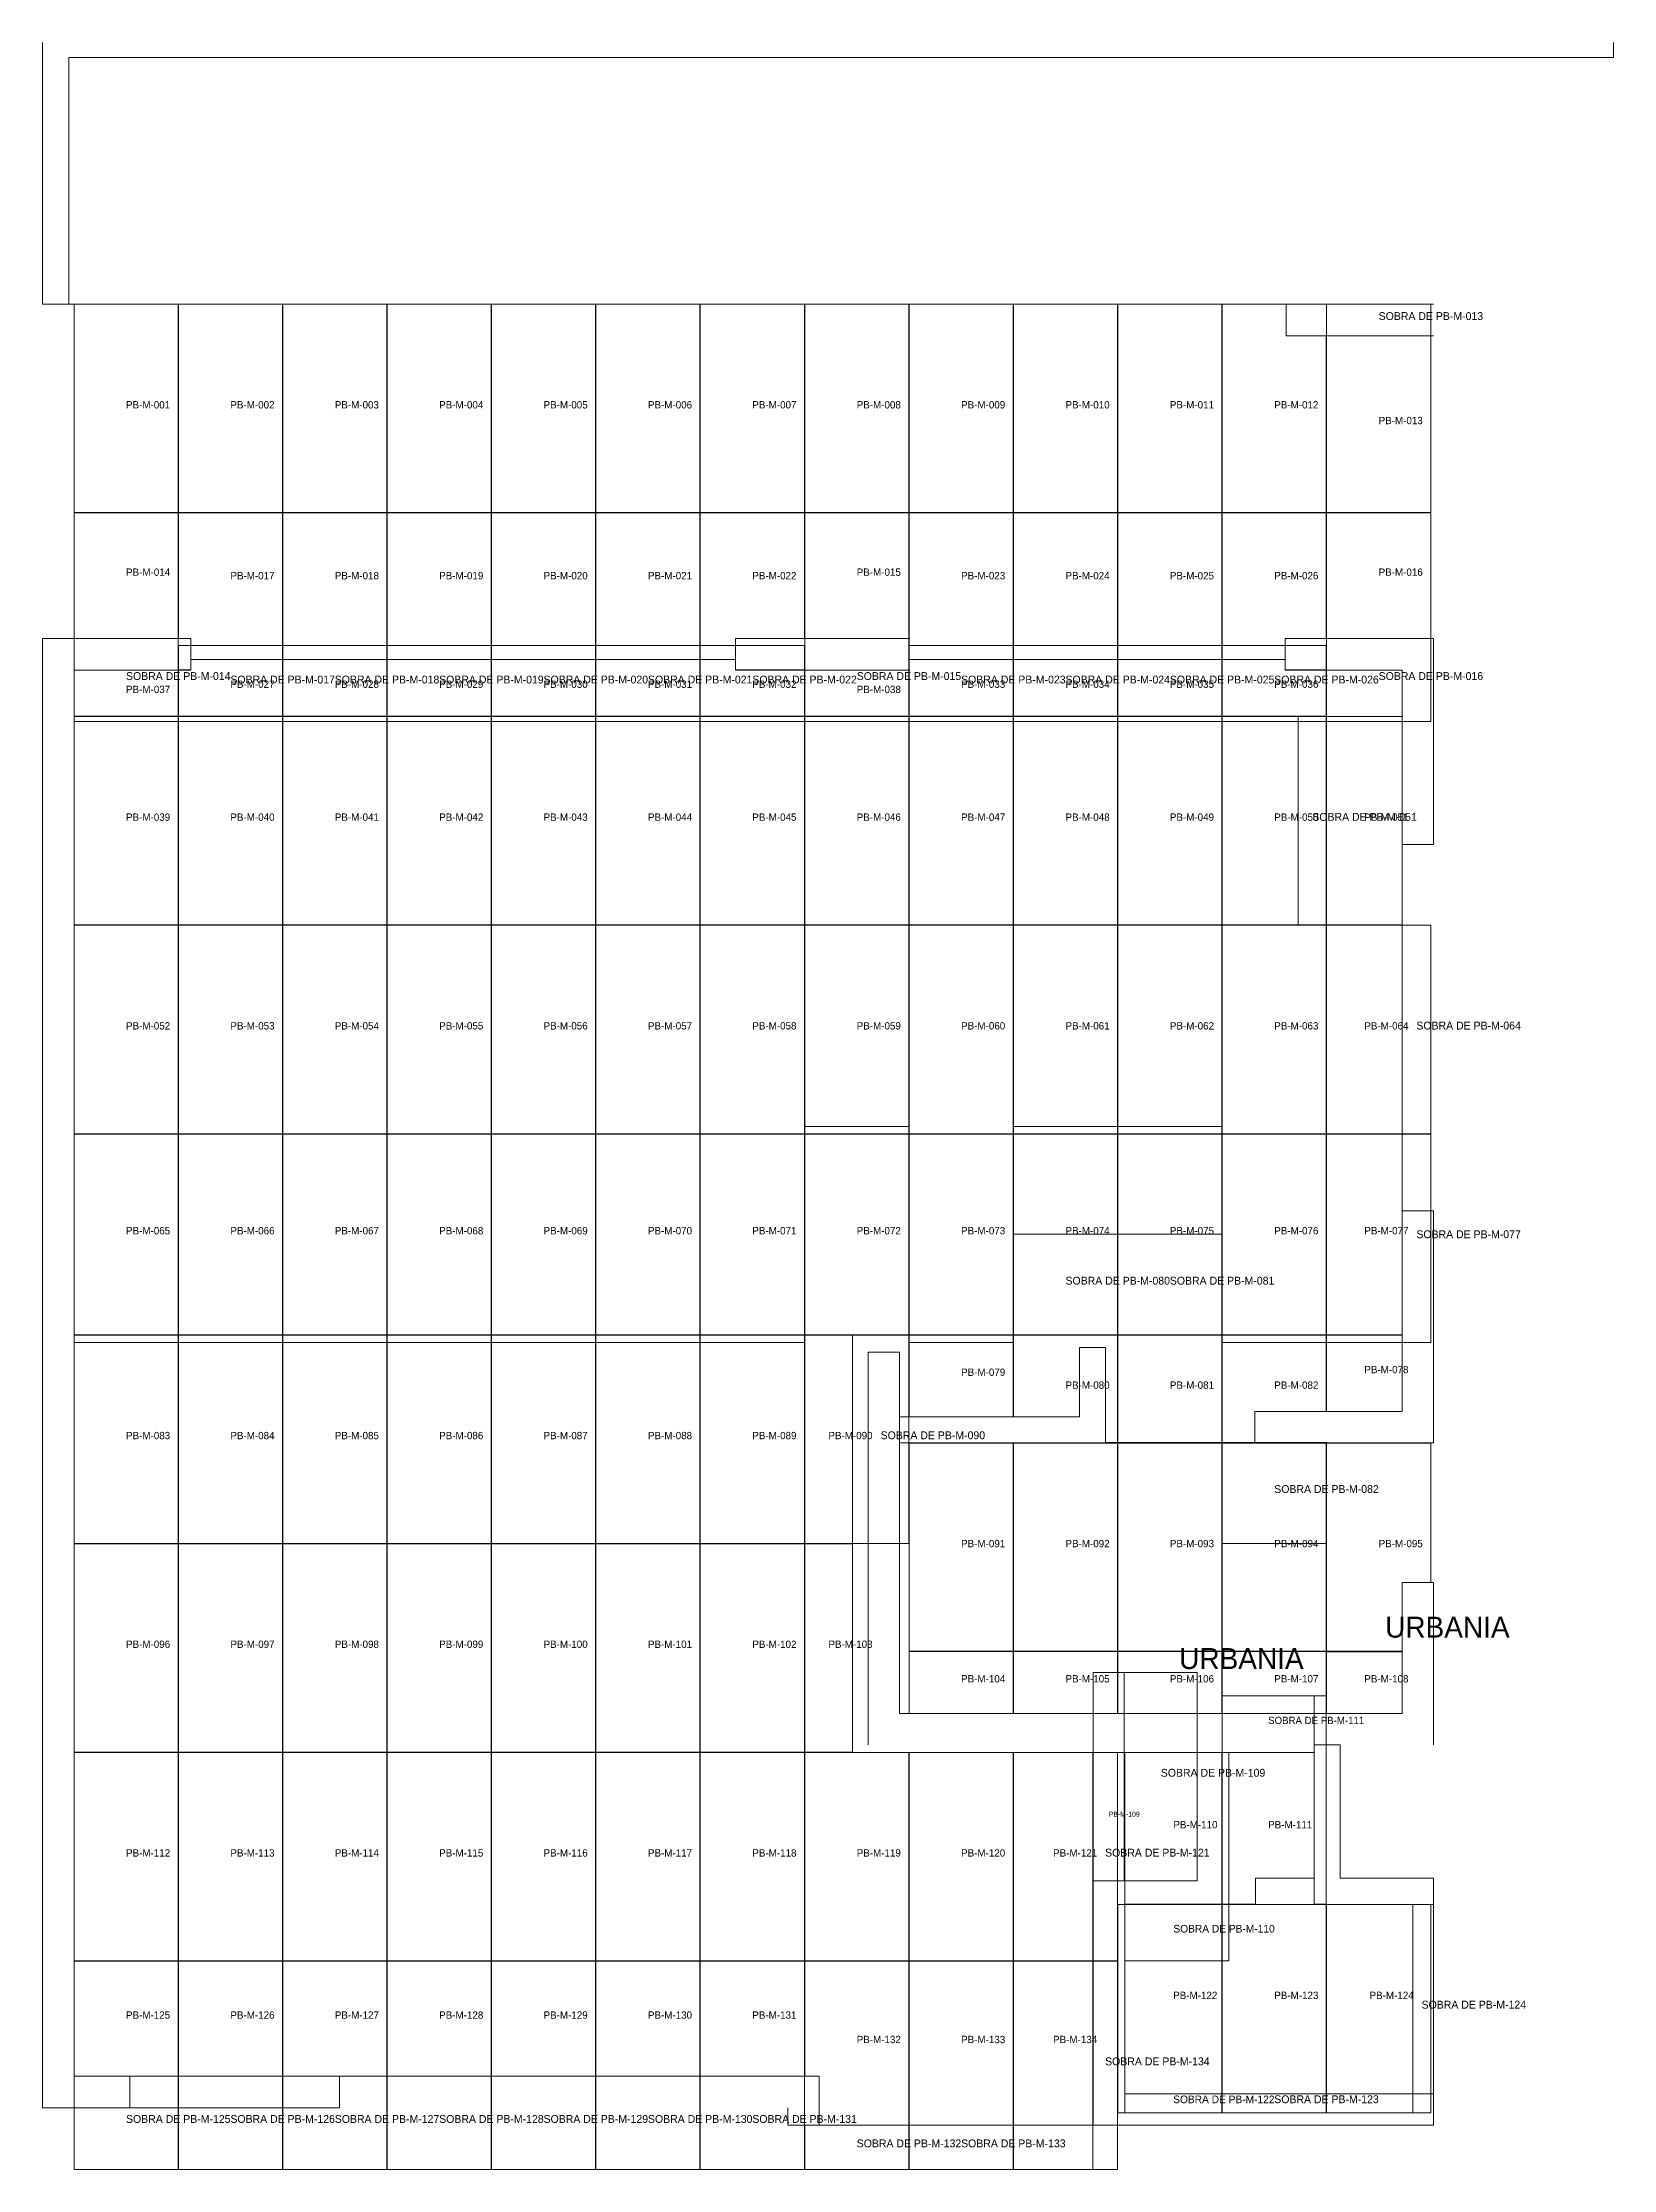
# Model space of a CAD drawing. Header units: metres. Extents: x 316.3 to 398.7, y -184.6 to -119.2.
# Drawn here: x 316.28 to 325.28, y -131.39 to -119.2 of the extents above; entities that cross this region are included whole.
import ezdxf

# ---------------------------------------------------------------- set-up
doc = ezdxf.new("R2010")
doc.units = ezdxf.units.M
for name, color, linetype, lineweight, plot in [('ETIQUETAS', 7, 'Continuous', 0, False), ('MORET-COMPLETAS', 30, 'Continuous', 0, False), ('MORET-RECORTES', 40, 'Continuous', 0, False), ('MUROS', 8, 'Continuous', 0, False), ('PLAN-CORTE-DESPERDICIO', 1, 'Continuous', 0, False), ('SOBRANTE-JUNTO-AL-RECORTE', 2, 'Continuous', 0, False), ('URBANIA-LAVANDERIA', 5, 'Continuous', 0, False)]:
    doc.layers.add(name, color=color, linetype=linetype, lineweight=lineweight, plot=plot)

msp = doc.modelspace()

# ---------------------------------------------------------------- linework, layer by layer
at = {"layer": 'MORET-COMPLETAS'}
for points in [[(316.459, -121.893), (317.055, -121.893), (317.055, -120.699), (316.459, -120.699)], [(317.057, -121.893), (317.653, -121.893), (317.653, -120.699), (317.057, -120.699)], [(317.655, -121.893), (318.251, -121.893), (318.251, -120.699), (317.655, -120.699)], [(318.253, -121.893), (318.849, -121.893), (318.849, -120.699), (318.253, -120.699)], [(318.851, -121.893), (319.447, -121.893), (319.447, -120.699), (318.851, -120.699)], [(319.449, -121.893), (320.045, -121.893), (320.045, -120.699), (319.449, -120.699)], [(320.047, -121.893), (320.643, -121.893), (320.643, -120.699), (320.047, -120.699)], [(320.645, -121.893), (321.241, -121.893), (321.241, -120.699), (320.645, -120.699)], [(321.243, -121.893), (321.839, -121.893), (321.839, -120.699), (321.243, -120.699)], [(321.841, -121.893), (322.437, -121.893), (322.437, -120.699), (321.841, -120.699)], [(322.439, -121.893), (323.035, -121.893), (323.035, -120.699), (322.439, -120.699)], [(316.459, -124.256), (317.055, -124.256), (317.055, -123.062), (316.459, -123.062)], [(317.057, -124.256), (317.653, -124.256), (317.653, -123.062), (317.057, -123.062)], [(317.655, -124.256), (318.251, -124.256), (318.251, -123.062), (317.655, -123.062)], [(318.253, -124.256), (318.849, -124.256), (318.849, -123.062), (318.253, -123.062)], [(318.851, -124.256), (319.447, -124.256), (319.447, -123.062), (318.851, -123.062)], [(319.449, -124.256), (320.045, -124.256), (320.045, -123.062), (319.449, -123.062)], [(320.047, -124.256), (320.643, -124.256), (320.643, -123.062), (320.047, -123.062)], [(320.645, -124.256), (321.241, -124.256), (321.241, -123.062), (320.645, -123.062)], [(321.243, -124.256), (321.839, -124.256), (321.839, -123.062), (321.243, -123.062)], [(321.841, -124.256), (322.437, -124.256), (322.437, -123.062), (321.841, -123.062)], [(322.439, -124.256), (323.035, -124.256), (323.035, -123.062), (322.439, -123.062)], [(323.037, -124.256), (323.633, -124.256), (323.633, -123.062), (323.037, -123.062)], [(316.459, -125.452), (317.055, -125.452), (317.055, -124.258), (316.459, -124.258)], [(317.057, -125.452), (317.653, -125.452), (317.653, -124.258), (317.057, -124.258)], [(317.655, -125.452), (318.251, -125.452), (318.251, -124.258), (317.655, -124.258)], [(318.253, -125.452), (318.849, -125.452), (318.849, -124.258), (318.253, -124.258)], [(318.851, -125.452), (319.447, -125.452), (319.447, -124.258), (318.851, -124.258)], [(319.449, -125.452), (320.045, -125.452), (320.045, -124.258), (319.449, -124.258)], [(320.047, -125.452), (320.643, -125.452), (320.643, -124.258), (320.047, -124.258)], [(320.645, -125.452), (321.241, -125.452), (321.241, -124.258), (320.645, -124.258)], [(321.243, -125.452), (321.839, -125.452), (321.839, -124.258), (321.243, -124.258)], [(321.841, -125.452), (322.437, -125.452), (322.437, -124.258), (321.841, -124.258)], [(322.439, -125.452), (323.035, -125.452), (323.035, -124.258), (322.439, -124.258)], [(323.037, -125.452), (323.633, -125.452), (323.633, -124.258), (323.037, -124.258)], [(316.459, -127.8), (317.055, -127.8), (317.055, -126.606), (316.459, -126.606)], [(317.057, -127.8), (317.653, -127.8), (317.653, -126.606), (317.057, -126.606)], [(317.655, -127.8), (318.251, -127.8), (318.251, -126.606), (317.655, -126.606)], [(318.253, -127.8), (318.849, -127.8), (318.849, -126.606), (318.253, -126.606)], [(318.851, -127.8), (319.447, -127.8), (319.447, -126.606), (318.851, -126.606)], [(319.449, -127.8), (320.045, -127.8), (320.045, -126.606), (319.449, -126.606)], [(320.047, -127.8), (320.643, -127.8), (320.643, -126.606), (320.047, -126.606)], [(321.243, -128.418), (321.839, -128.418), (321.839, -127.225), (321.243, -127.225)], [(321.841, -128.418), (322.437, -128.418), (322.437, -127.225), (321.841, -127.225)], [(322.439, -128.418), (323.035, -128.418), (323.035, -127.225), (322.439, -127.225)], [(323.037, -128.418), (323.633, -128.418), (323.633, -127.225), (323.037, -127.225)], [(316.459, -128.996), (317.055, -128.996), (317.055, -127.802), (316.459, -127.802)], [(317.057, -128.996), (317.653, -128.996), (317.653, -127.802), (317.057, -127.802)], [(317.655, -128.996), (318.251, -128.996), (318.251, -127.802), (317.655, -127.802)], [(318.253, -128.996), (318.849, -128.996), (318.849, -127.802), (318.253, -127.802)], [(318.851, -128.996), (319.447, -128.996), (319.447, -127.802), (318.851, -127.802)], [(319.449, -128.996), (320.045, -128.996), (320.045, -127.802), (319.449, -127.802)], [(320.047, -128.996), (320.643, -128.996), (320.643, -127.802), (320.047, -127.802)], [(316.459, -130.192), (317.055, -130.192), (317.055, -128.998), (316.459, -128.998)], [(317.057, -130.192), (317.653, -130.192), (317.653, -128.998), (317.057, -128.998)], [(317.655, -130.192), (318.251, -130.192), (318.251, -128.998), (317.655, -128.998)], [(318.253, -130.192), (318.849, -130.192), (318.849, -128.998), (318.253, -128.998)], [(318.851, -130.192), (319.447, -130.192), (319.447, -128.998), (318.851, -128.998)], [(319.449, -130.192), (320.045, -130.192), (320.045, -128.998), (319.449, -128.998)], [(320.047, -130.192), (320.643, -130.192), (320.643, -128.998), (320.047, -128.998)], [(320.645, -130.192), (321.241, -130.192), (321.241, -128.998), (320.645, -128.998)], [(321.243, -130.192), (321.839, -130.192), (321.839, -128.998), (321.243, -128.998)]]:
    msp.add_lwpolyline(points, close=True, dxfattribs=at)
at = {"layer": 'MORET-RECORTES'}
for points in [[(323.633, -121.893), (323.037, -121.893), (323.037, -120.699), (323.404, -120.699), (323.404, -120.879), (323.633, -120.879)], [(323.635, -121.893), (324.231, -121.893), (324.231, -120.879), (323.635, -120.879)], [(316.459, -122.615), (317.055, -122.615), (317.055, -121.895), (316.459, -121.895)], [(317.057, -121.895), (317.653, -121.895), (317.653, -122.654), (317.129, -122.654), (317.129, -122.615), (317.057, -122.615)], [(317.655, -122.654), (318.251, -122.654), (318.251, -121.895), (317.655, -121.895)], [(318.253, -122.654), (318.849, -122.654), (318.849, -121.895), (318.253, -121.895)], [(318.851, -122.654), (319.447, -122.654), (319.447, -121.895), (318.851, -121.895)], [(319.449, -122.654), (320.045, -122.654), (320.045, -121.895), (319.449, -121.895)], [(320.047, -122.654), (320.047, -121.895), (320.643, -121.895), (320.643, -122.615), (320.248, -122.615), (320.248, -122.654)], [(320.645, -122.615), (321.241, -122.615), (321.241, -121.895), (320.645, -121.895)], [(321.243, -122.654), (321.839, -122.654), (321.839, -121.895), (321.243, -121.895)], [(321.841, -122.654), (322.437, -122.654), (322.437, -121.895), (321.841, -121.895)], [(322.439, -122.654), (323.035, -122.654), (323.035, -121.895), (322.439, -121.895)], [(323.037, -122.654), (323.037, -121.895), (323.633, -121.895), (323.633, -122.615), (323.398, -122.615), (323.398, -122.654)], [(323.635, -122.615), (324.231, -122.615), (324.231, -121.895), (323.635, -121.895)], [(317.653, -122.735), (317.653, -123.06), (317.057, -123.06), (317.057, -122.794), (317.129, -122.794), (317.129, -122.735)], [(317.655, -123.06), (318.251, -123.06), (318.251, -122.735), (317.655, -122.735)], [(318.253, -123.06), (318.849, -123.06), (318.849, -122.735), (318.253, -122.735)], [(318.851, -123.06), (319.447, -123.06), (319.447, -122.735), (318.851, -122.735)], [(319.449, -123.06), (320.045, -123.06), (320.045, -122.735), (319.449, -122.735)], [(320.643, -123.06), (320.047, -123.06), (320.047, -122.735), (320.248, -122.735), (320.248, -122.794), (320.643, -122.794)], [(321.243, -123.06), (321.839, -123.06), (321.839, -122.735), (321.243, -122.735)], [(321.841, -123.06), (322.437, -123.06), (322.437, -122.735), (321.841, -122.735)], [(322.439, -123.06), (323.035, -123.06), (323.035, -122.735), (322.439, -122.735)], [(323.633, -123.06), (323.037, -123.06), (323.037, -122.735), (323.398, -122.735), (323.398, -122.794), (323.633, -122.794)], [(316.459, -123.06), (317.055, -123.06), (317.055, -122.795), (316.459, -122.795)], [(320.645, -123.06), (321.241, -123.06), (321.241, -122.795), (320.645, -122.795)], [(323.635, -124.256), (324.068, -124.256), (324.068, -123.062), (323.635, -123.062)], [(323.635, -125.452), (324.068, -125.452), (324.068, -124.258), (323.635, -124.258)], [(316.459, -126.604), (317.055, -126.604), (317.055, -125.454), (316.459, -125.454)], [(317.057, -126.604), (317.653, -126.604), (317.653, -125.454), (317.057, -125.454)], [(317.655, -126.604), (318.251, -126.604), (318.251, -125.454), (317.655, -125.454)], [(318.253, -126.604), (318.849, -126.604), (318.849, -125.454), (318.253, -125.454)], [(318.851, -126.604), (319.447, -126.604), (319.447, -125.454), (318.851, -125.454)], [(319.449, -126.604), (320.045, -126.604), (320.045, -125.454), (319.449, -125.454)], [(320.047, -126.604), (320.643, -126.604), (320.643, -125.454), (320.047, -125.454)], [(320.645, -126.604), (321.241, -126.604), (321.241, -125.454), (320.645, -125.454)], [(321.243, -126.604), (321.839, -126.604), (321.839, -125.454), (321.243, -125.454)], [(321.841, -126.604), (322.437, -126.604), (322.437, -125.454), (321.841, -125.454)], [(322.439, -126.604), (323.035, -126.604), (323.035, -125.454), (322.439, -125.454)], [(323.037, -126.604), (323.633, -126.604), (323.633, -125.454), (323.037, -125.454)], [(323.635, -126.604), (324.068, -126.604), (324.068, -125.454), (323.635, -125.454)], [(320.645, -127.8), (320.918, -127.8), (320.918, -126.606), (320.645, -126.606)], [(321.243, -127.074), (321.839, -127.074), (321.839, -126.606), (321.243, -126.606)], [(321.841, -126.606), (322.437, -126.606), (322.437, -127.222), (322.368, -127.222), (322.368, -126.677), (322.219, -126.677), (322.219, -127.074), (321.841, -127.074)], [(322.439, -127.222), (323.035, -127.222), (323.035, -126.606), (322.439, -126.606)], [(323.037, -127.222), (323.037, -126.606), (323.633, -126.606), (323.633, -127.044), (323.223, -127.044), (323.223, -127.222)], [(323.635, -127.044), (324.068, -127.044), (324.068, -126.606), (323.635, -126.606)], [(323.635, -128.418), (323.635, -127.225), (324.231, -127.225), (324.231, -128.024), (324.068, -128.024), (324.068, -128.418)], [(320.645, -128.996), (320.918, -128.996), (320.918, -127.802), (320.645, -127.802)], [(321.243, -128.774), (321.839, -128.774), (321.839, -128.42), (321.243, -128.42)], [(321.841, -128.774), (322.437, -128.774), (322.437, -128.42), (321.841, -128.42)], [(322.439, -128.774), (323.035, -128.774), (323.035, -128.42), (322.439, -128.42)], [(323.037, -128.774), (323.633, -128.774), (323.633, -128.42), (323.037, -128.42)], [(323.635, -128.774), (324.068, -128.774), (324.068, -128.421), (323.635, -128.421)], [(321.841, -130.192), (322.296, -130.192), (322.296, -128.998), (321.841, -128.998)], [(322.298, -129.734), (322.476, -129.734), (322.476, -128.998), (322.298, -128.998)], [(322.478, -129.867), (323.035, -129.867), (323.035, -128.998), (322.478, -128.998)], [(323.037, -129.867), (323.037, -128.998), (323.564, -128.998), (323.564, -129.719), (323.228, -129.719), (323.228, -129.867)], [(322.478, -130.954), (323.035, -130.954), (323.035, -129.869), (322.478, -129.869)], [(323.037, -130.954), (323.633, -130.954), (323.633, -129.869), (323.037, -129.869)], [(323.635, -130.954), (324.128, -130.954), (324.128, -129.869), (323.635, -129.869)], [(316.459, -130.854), (317.055, -130.854), (317.055, -130.194), (316.459, -130.194)], [(317.057, -130.854), (317.653, -130.854), (317.653, -130.194), (317.057, -130.194)], [(317.655, -130.854), (318.251, -130.854), (318.251, -130.194), (317.655, -130.194)], [(318.253, -130.854), (318.849, -130.854), (318.849, -130.194), (318.253, -130.194)], [(318.851, -130.854), (319.447, -130.854), (319.447, -130.194), (318.851, -130.194)], [(319.449, -130.854), (320.045, -130.854), (320.045, -130.194), (319.449, -130.194)], [(320.047, -130.854), (320.643, -130.854), (320.643, -130.194), (320.047, -130.194)], [(320.645, -130.194), (321.241, -130.194), (321.241, -131.134), (320.728, -131.134), (320.728, -130.854), (320.645, -130.854)], [(321.243, -131.134), (321.839, -131.134), (321.839, -130.194), (321.243, -130.194)], [(321.841, -131.134), (322.296, -131.134), (322.296, -130.194), (321.841, -130.194)]]:
    msp.add_lwpolyline(points, close=True, dxfattribs=at)
at = {"layer": 'MUROS'}
for p, q in [((316.279, -120.699), (316.279, -119.199)), ((325.278, -119.199), (325.278, -119.285)), ((325.278, -119.285), (316.429, -119.285)), ((316.429, -119.285), (316.429, -120.699)), ((316.429, -120.699), (316.279, -120.699)), ((316.279, -120.699), (316.459, -120.699)), ((316.459, -120.699), (316.459, -122.615)), ((323.408, -120.699), (316.459, -120.699)), ((324.248, -120.699), (323.404, -120.699)), ((323.404, -120.699), (323.404, -120.879)), ((323.404, -120.879), (324.248, -120.879)), ((316.279, -122.615), (316.279, -131.034)), ((316.459, -122.615), (316.279, -122.615)), ((317.129, -122.795), (317.129, -122.615)), ((321.248, -122.615), (320.248, -122.615)), ((320.248, -122.615), (320.248, -122.795)), ((323.398, -122.795), (323.398, -122.615)), ((323.398, -122.615), (324.248, -122.615)), ((324.248, -122.615), (324.248, -123.794)), ((316.459, -130.854), (316.459, -122.795)), ((316.459, -122.795), (317.129, -122.795)), ((320.248, -122.795), (321.248, -122.795)), ((324.068, -122.795), (323.398, -122.795)), ((324.068, -123.794), (324.068, -122.795)), ((324.068, -125.894), (324.068, -123.794)), ((324.068, -123.794), (324.248, -123.794)), ((324.248, -125.894), (324.068, -125.894)), ((324.068, -125.894), (324.068, -127.044)), ((324.248, -127.224), (324.248, -125.894)), ((321.008, -128.954), (321.008, -126.704)), ((321.008, -126.704), (321.188, -126.704)), ((321.188, -126.704), (321.188, -128.774)), ((322.219, -127.074), (322.219, -126.677)), ((322.219, -126.677), (322.368, -126.677)), ((322.368, -126.677), (322.368, -127.224)), ((321.188, -127.074), (322.219, -127.074)), ((321.188, -127.074), (321.188, -127.224)), ((324.068, -127.044), (323.223, -127.044)), ((323.223, -127.044), (323.223, -127.224)), ((322.368, -127.224), (321.188, -127.224)), ((323.223, -127.224), (324.248, -127.224)), ((324.068, -128.774), (324.068, -128.024)), ((324.068, -128.024), (324.248, -128.024)), ((324.248, -128.024), (324.248, -128.954)), ((321.188, -128.774), (324.068, -128.774)), ((323.564, -129.719), (323.564, -128.954)), ((323.564, -128.954), (323.713, -128.954)), ((323.713, -128.954), (323.713, -129.719)), ((322.298, -131.134), (322.298, -129.734)), ((322.478, -129.734), (322.478, -130.954)), ((323.228, -129.869), (323.228, -129.719)), ((323.228, -129.719), (323.564, -129.719)), ((323.713, -129.719), (324.248, -129.719)), ((324.248, -129.719), (324.248, -129.869)), ((324.248, -129.869), (323.228, -129.869)), ((324.128, -130.954), (324.128, -129.869)), ((324.128, -129.869), (324.248, -129.869)), ((324.248, -130.954), (324.248, -129.869)), ((316.779, -130.854), (316.459, -130.854)), ((317.979, -130.854), (316.779, -130.854)), ((316.779, -130.854), (316.779, -131.034)), ((316.779, -131.034), (316.779, -130.854)), ((320.728, -130.854), (317.979, -130.854)), ((317.979, -130.854), (317.979, -131.034)), ((320.728, -131.134), (320.728, -130.854)), ((322.478, -130.954), (324.248, -130.954)), ((324.248, -130.954), (324.128, -130.954)), ((324.248, -130.954), (324.248, -131.134)), ((316.279, -131.034), (316.779, -131.034)), ((316.779, -131.034), (317.979, -131.034)), ((320.548, -131.034), (320.548, -131.134)), ((320.548, -131.134), (320.728, -131.134)), ((324.248, -131.134), (322.298, -131.134))]:
    msp.add_line(p, q, dxfattribs=at)
at = {"layer": 'PLAN-CORTE-DESPERDICIO'}
for points in [[(320.645, -125.454), (321.241, -125.454), (321.241, -125.41), (320.645, -125.41)], [(321.841, -125.454), (322.437, -125.454), (322.437, -125.41), (321.841, -125.41)], [(322.439, -125.454), (323.035, -125.454), (323.035, -125.41), (322.439, -125.41)], [(316.459, -126.648), (317.055, -126.648), (317.055, -126.604), (316.459, -126.604)], [(317.057, -126.648), (317.653, -126.648), (317.653, -126.604), (317.057, -126.604)], [(317.655, -126.648), (318.251, -126.648), (318.251, -126.604), (317.655, -126.604)], [(318.253, -126.648), (318.849, -126.648), (318.849, -126.604), (318.253, -126.604)], [(318.851, -126.648), (319.447, -126.648), (319.447, -126.604), (318.851, -126.604)], [(319.449, -126.648), (320.045, -126.648), (320.045, -126.604), (319.449, -126.604)], [(320.047, -126.648), (320.643, -126.648), (320.643, -126.604), (320.047, -126.604)], [(321.243, -126.648), (321.839, -126.648), (321.839, -126.604), (321.243, -126.604)], [(323.037, -126.648), (323.633, -126.648), (323.633, -126.604), (323.037, -126.604)], [(323.635, -126.648), (324.068, -126.648), (324.068, -126.604), (323.635, -126.604)], [(323.564, -129.867), (323.633, -129.867), (323.633, -128.673), (323.564, -128.673)], [(323.035, -130.192), (323.074, -130.192), (323.074, -128.998), (323.035, -128.998)], [(322.439, -131.063), (322.478, -131.063), (322.478, -129.869), (322.439, -129.869)]]:
    msp.add_lwpolyline(points, close=True, dxfattribs=at)
at = {"layer": 'SOBRANTE-JUNTO-AL-RECORTE'}
for points in [[(323.635, -120.879), (324.231, -120.879), (324.231, -120.699), (323.635, -120.699)], [(316.459, -123.089), (317.055, -123.089), (317.055, -122.615), (316.459, -122.615)], [(320.645, -123.089), (321.241, -123.089), (321.241, -122.615), (320.645, -122.615)], [(323.635, -123.089), (324.231, -123.089), (324.231, -122.615), (323.635, -122.615)], [(317.057, -123.089), (317.653, -123.089), (317.653, -122.654), (317.057, -122.654)], [(317.655, -123.089), (318.251, -123.089), (318.251, -122.654), (317.655, -122.654)], [(318.253, -123.089), (318.849, -123.089), (318.849, -122.654), (318.253, -122.654)], [(318.851, -123.089), (319.447, -123.089), (319.447, -122.654), (318.851, -122.654)], [(319.449, -123.089), (320.045, -123.089), (320.045, -122.654), (319.449, -122.654)], [(320.047, -123.089), (320.643, -123.089), (320.643, -122.654), (320.047, -122.654)], [(321.243, -123.089), (321.839, -123.089), (321.839, -122.654), (321.243, -122.654)], [(321.841, -123.089), (322.437, -123.089), (322.437, -122.654), (321.841, -122.654)], [(322.439, -123.089), (323.035, -123.089), (323.035, -122.654), (322.439, -122.654)], [(323.037, -123.089), (323.633, -123.089), (323.633, -122.654), (323.037, -122.654)], [(323.472, -124.256), (323.635, -124.256), (323.635, -123.062), (323.472, -123.062)], [(324.068, -125.452), (324.231, -125.452), (324.231, -124.258), (324.068, -124.258)], [(324.068, -126.648), (324.231, -126.648), (324.231, -125.454), (324.068, -125.454)], [(321.841, -126.606), (322.437, -126.606), (322.437, -126.028), (321.841, -126.028)], [(322.439, -126.606), (323.035, -126.606), (323.035, -126.028), (322.439, -126.028)], [(320.918, -127.8), (321.241, -127.8), (321.241, -126.606), (320.918, -126.606)], [(323.037, -127.8), (323.633, -127.8), (323.633, -127.222), (323.037, -127.222)], [(322.298, -128.998), (322.476, -128.998), (322.476, -128.54), (322.298, -128.54)], [(322.476, -129.734), (322.894, -129.734), (322.894, -128.54), (322.476, -128.54)], [(323.037, -128.998), (323.564, -128.998), (323.564, -128.673), (323.037, -128.673)], [(322.296, -130.192), (322.437, -130.192), (322.437, -128.998), (322.296, -128.998)], [(322.478, -130.192), (323.035, -130.192), (323.035, -129.867), (322.478, -129.867)], [(324.128, -131.063), (324.231, -131.063), (324.231, -129.869), (324.128, -129.869)], [(322.296, -131.388), (322.437, -131.388), (322.437, -130.194), (322.296, -130.194)], [(316.459, -131.388), (317.055, -131.388), (317.055, -130.854), (316.459, -130.854)], [(317.057, -131.388), (317.653, -131.388), (317.653, -130.854), (317.057, -130.854)], [(317.655, -131.388), (318.251, -131.388), (318.251, -130.854), (317.655, -130.854)], [(318.253, -131.388), (318.849, -131.388), (318.849, -130.854), (318.253, -130.854)], [(318.851, -131.388), (319.447, -131.388), (319.447, -130.854), (318.851, -130.854)], [(319.449, -131.388), (320.045, -131.388), (320.045, -130.854), (319.449, -130.854)], [(320.047, -131.388), (320.643, -131.388), (320.643, -130.854), (320.047, -130.854)], [(322.478, -131.063), (323.035, -131.063), (323.035, -130.954), (322.478, -130.954)], [(323.037, -131.063), (323.633, -131.063), (323.633, -130.954), (323.037, -130.954)], [(323.635, -131.063), (324.128, -131.063), (324.128, -130.954), (323.635, -130.954)], [(320.645, -131.388), (321.241, -131.388), (321.241, -131.134), (320.645, -131.134)], [(321.243, -131.388), (321.839, -131.388), (321.839, -131.134), (321.243, -131.134)], [(321.841, -131.388), (322.296, -131.388), (322.296, -131.134), (321.841, -131.134)]]:
    msp.add_lwpolyline(points, close=True, dxfattribs=at)

# ---------------------------------------------------------------- texts
at = {"layer": 'ETIQUETAS'}
for s, height, p in [('PB-M-001', 0.042, (316.757, -121.296)), ('PB-M-002', 0.042, (317.355, -121.296)), ('PB-M-003', 0.042, (317.953, -121.296)), ('PB-M-004', 0.042, (318.551, -121.296)), ('PB-M-005', 0.042, (319.149, -121.296)), ('PB-M-006', 0.042, (319.747, -121.296)), ('PB-M-007', 0.042, (320.345, -121.296)), ('PB-M-008', 0.042, (320.943, -121.296)), ('PB-M-009', 0.042, (321.541, -121.296)), ('PB-M-010', 0.042, (322.139, -121.296)), ('PB-M-011', 0.042, (322.737, -121.296)), ('PB-M-012', 0.042, (323.335, -121.296)), ('PB-M-013', 0.042, (323.933, -121.386)), ('PB-M-014', 0.042, (316.757, -122.255)), ('PB-M-017', 0.042, (317.355, -122.275)), ('PB-M-018', 0.042, (317.953, -122.275)), ('PB-M-019', 0.042, (318.551, -122.275)), ('PB-M-020', 0.042, (319.149, -122.275)), ('PB-M-021', 0.042, (319.747, -122.275)), ('PB-M-022', 0.042, (320.345, -122.275)), ('PB-M-015', 0.042, (320.943, -122.255)), ('PB-M-023', 0.042, (321.541, -122.275)), ('PB-M-024', 0.042, (322.139, -122.275)), ('PB-M-025', 0.042, (322.737, -122.275)), ('PB-M-026', 0.042, (323.335, -122.275)), ('PB-M-016', 0.042, (323.933, -122.255)), ('PB-M-027', 0.042, (317.355, -122.897)), ('PB-M-028', 0.042, (317.953, -122.897)), ('PB-M-029', 0.042, (318.551, -122.897)), ('PB-M-030', 0.042, (319.149, -122.897)), ('PB-M-031', 0.042, (319.747, -122.897)), ('PB-M-032', 0.042, (320.345, -122.897)), ('PB-M-033', 0.042, (321.541, -122.897)), ('PB-M-034', 0.042, (322.139, -122.897)), ('PB-M-035', 0.042, (322.737, -122.897)), ('PB-M-036', 0.042, (323.335, -122.897)), ('PB-M-037', 0.042, (316.757, -122.927)), ('PB-M-038', 0.042, (320.943, -122.927)), ('PB-M-039', 0.042, (316.757, -123.659)), ('PB-M-040', 0.042, (317.355, -123.659)), ('PB-M-041', 0.042, (317.953, -123.659)), ('PB-M-042', 0.042, (318.551, -123.659)), ('PB-M-043', 0.042, (319.149, -123.659)), ('PB-M-044', 0.042, (319.747, -123.659)), ('PB-M-045', 0.042, (320.345, -123.659)), ('PB-M-046', 0.042, (320.943, -123.659)), ('PB-M-047', 0.042, (321.541, -123.659)), ('PB-M-048', 0.042, (322.139, -123.659)), ('PB-M-049', 0.042, (322.737, -123.659)), ('PB-M-050', 0.042, (323.335, -123.659)), ('PB-M-051', 0.042, (323.851, -123.659)), ('PB-M-052', 0.042, (316.757, -124.855)), ('PB-M-053', 0.042, (317.355, -124.855)), ('PB-M-054', 0.042, (317.953, -124.855)), ('PB-M-055', 0.042, (318.551, -124.855)), ('PB-M-056', 0.042, (319.149, -124.855)), ('PB-M-057', 0.042, (319.747, -124.855)), ('PB-M-058', 0.042, (320.345, -124.855)), ('PB-M-059', 0.042, (320.943, -124.855)), ('PB-M-060', 0.042, (321.541, -124.855)), ('PB-M-061', 0.042, (322.139, -124.855)), ('PB-M-062', 0.042, (322.737, -124.855)), ('PB-M-063', 0.042, (323.335, -124.855)), ('PB-M-064', 0.042, (323.851, -124.855)), ('PB-M-065', 0.042, (316.757, -126.029)), ('PB-M-066', 0.042, (317.355, -126.029)), ('PB-M-067', 0.042, (317.953, -126.029)), ('PB-M-068', 0.042, (318.551, -126.029)), ('PB-M-069', 0.042, (319.149, -126.029)), ('PB-M-070', 0.042, (319.747, -126.029)), ('PB-M-071', 0.042, (320.345, -126.029)), ('PB-M-072', 0.042, (320.943, -126.029)), ('PB-M-073', 0.042, (321.541, -126.029)), ('PB-M-074', 0.042, (322.139, -126.029)), ('PB-M-075', 0.042, (322.737, -126.029)), ('PB-M-076', 0.042, (323.335, -126.029)), ('PB-M-077', 0.042, (323.851, -126.029)), ('PB-M-079', 0.042, (321.541, -126.84)), ('PB-M-080', 0.042, (322.139, -126.914)), ('PB-M-081', 0.042, (322.737, -126.914)), ('PB-M-082', 0.042, (323.335, -126.914)), ('PB-M-078', 0.042, (323.851, -126.825)), ('PB-M-083', 0.042, (316.757, -127.203)), ('PB-M-084', 0.042, (317.355, -127.203)), ('PB-M-085', 0.042, (317.953, -127.203)), ('PB-M-086', 0.042, (318.551, -127.203)), ('PB-M-087', 0.042, (319.149, -127.203)), ('PB-M-088', 0.042, (319.747, -127.203)), ('PB-M-089', 0.042, (320.345, -127.203)), ('PB-M-090', 0.042, (320.781, -127.203)), ('PB-M-091', 0.042, (321.541, -127.822)), ('PB-M-092', 0.042, (322.139, -127.822)), ('PB-M-093', 0.042, (322.737, -127.822)), ('PB-M-094', 0.042, (323.335, -127.822)), ('PB-M-095', 0.042, (323.933, -127.822)), ('PB-M-096', 0.042, (316.757, -128.399)), ('PB-M-097', 0.042, (317.355, -128.399)), ('PB-M-098', 0.042, (317.953, -128.399)), ('PB-M-099', 0.042, (318.551, -128.399)), ('PB-M-100', 0.042, (319.149, -128.399)), ('PB-M-101', 0.042, (319.747, -128.399)), ('PB-M-102', 0.042, (320.345, -128.399)), ('PB-M-103', 0.042, (320.781, -128.399)), ('PB-M-104', 0.042, (321.541, -128.597)), ('PB-M-105', 0.042, (322.139, -128.597)), ('PB-M-106', 0.042, (322.737, -128.597)), ('PB-M-107', 0.042, (323.335, -128.597)), ('PB-M-108', 0.042, (323.851, -128.597)), ('PB-M-109', 0.0285, (322.387, -129.366)), ('PB-M-110', 0.042, (322.757, -129.433)), ('PB-M-111', 0.042, (323.3, -129.433)), ('PB-M-112', 0.042, (316.757, -129.595)), ('PB-M-113', 0.042, (317.355, -129.595)), ('PB-M-114', 0.042, (317.953, -129.595)), ('PB-M-115', 0.042, (318.551, -129.595)), ('PB-M-116', 0.042, (319.149, -129.595)), ('PB-M-117', 0.042, (319.747, -129.595)), ('PB-M-118', 0.042, (320.345, -129.595)), ('PB-M-119', 0.042, (320.943, -129.595)), ('PB-M-120', 0.042, (321.541, -129.595)), ('PB-M-121', 0.042, (322.068, -129.595)), ('PB-M-122', 0.042, (322.756, -130.411)), ('PB-M-123', 0.042, (323.335, -130.411)), ('PB-M-124', 0.042, (323.881, -130.411)), ('PB-M-125', 0.042, (316.757, -130.524)), ('PB-M-126', 0.042, (317.355, -130.524)), ('PB-M-127', 0.042, (317.953, -130.524)), ('PB-M-128', 0.042, (318.551, -130.524)), ('PB-M-129', 0.042, (319.149, -130.524)), ('PB-M-130', 0.042, (319.747, -130.524)), ('PB-M-131', 0.042, (320.345, -130.524)), ('PB-M-132', 0.042, (320.943, -130.664)), ('PB-M-133', 0.042, (321.541, -130.664)), ('PB-M-134', 0.042, (322.068, -130.664))]:
    msp.add_text(s, height=height, dxfattribs=at).set_placement(p)
at = {"layer": 'SOBRANTE-JUNTO-AL-RECORTE'}
for s, height, p in [('SOBRA DE PB-M-013', 0.045, (323.933, -120.789)), ('SOBRA DE PB-M-014', 0.045, (316.757, -122.852)), ('SOBRA DE PB-M-017', 0.045, (317.355, -122.872)), ('SOBRA DE PB-M-018', 0.045, (317.953, -122.872)), ('SOBRA DE PB-M-019', 0.045, (318.551, -122.872)), ('SOBRA DE PB-M-020', 0.045, (319.149, -122.872)), ('SOBRA DE PB-M-021', 0.045, (319.747, -122.872)), ('SOBRA DE PB-M-022', 0.045, (320.345, -122.872)), ('SOBRA DE PB-M-015', 0.045, (320.943, -122.852)), ('SOBRA DE PB-M-023', 0.045, (321.541, -122.872)), ('SOBRA DE PB-M-024', 0.045, (322.139, -122.872)), ('SOBRA DE PB-M-025', 0.045, (322.737, -122.872)), ('SOBRA DE PB-M-026', 0.045, (323.335, -122.872)), ('SOBRA DE PB-M-016', 0.045, (323.933, -122.852)), ('SOBRA DE PB-M-051', 0.045, (323.553, -123.659)), ('SOBRA DE PB-M-064', 0.045, (324.149, -124.855)), ('SOBRA DE PB-M-077', 0.045, (324.149, -126.051)), ('SOBRA DE PB-M-080', 0.045, (322.139, -126.317)), ('SOBRA DE PB-M-081', 0.045, (322.737, -126.317)), ('SOBRA DE PB-M-090', 0.045, (321.08, -127.203)), ('SOBRA DE PB-M-082', 0.045, (323.335, -127.511)), ('SOBRA DE PB-M-111', 0.04137, (323.3, -128.835)), ('SOBRA DE PB-M-109', 0.045, (322.685, -129.137)), ('SOBRA DE PB-M-121', 0.045, (322.366, -129.595)), ('SOBRA DE PB-M-110', 0.04364, (322.757, -130.03)), ('SOBRA DE PB-M-124', 0.045, (324.179, -130.466)), ('SOBRA DE PB-M-134', 0.045, (322.366, -130.791)), ('SOBRA DE PB-M-122', 0.04363, (322.756, -131.008)), ('SOBRA DE PB-M-123', 0.045, (323.335, -131.008)), ('SOBRA DE PB-M-125', 0.045, (316.757, -131.121)), ('SOBRA DE PB-M-126', 0.045, (317.355, -131.121)), ('SOBRA DE PB-M-127', 0.045, (317.953, -131.121)), ('SOBRA DE PB-M-128', 0.045, (318.551, -131.121)), ('SOBRA DE PB-M-129', 0.045, (319.149, -131.121)), ('SOBRA DE PB-M-130', 0.045, (319.747, -131.121)), ('SOBRA DE PB-M-131', 0.045, (320.345, -131.121)), ('SOBRA DE PB-M-132', 0.045, (320.943, -131.261)), ('SOBRA DE PB-M-133', 0.045, (321.541, -131.261))]:
    msp.add_text(s, height=height, dxfattribs=at).set_placement(p)
at = {"layer": 'URBANIA-LAVANDERIA'}
for p in [(323.97, -128.34), (322.79, -128.52)]:
    msp.add_text('URBANIA', height=0.12, dxfattribs=at).set_placement(p)

doc.saveas('drawing.dxf')
